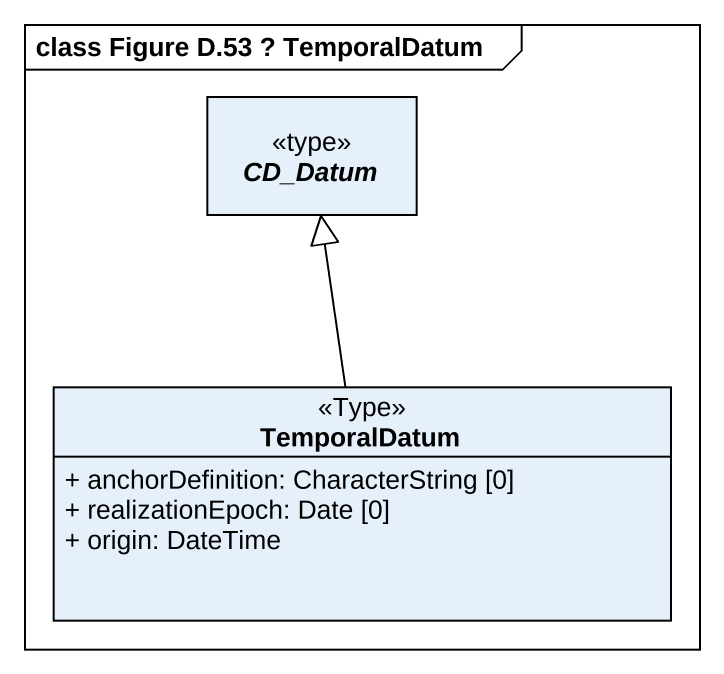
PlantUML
@startuml
mainframe class Figure D.53 ? TemporalDatum
hide circle
hide empty members
skinparam classAttributeIconSize 0
abstract class CD_Datum <<type>>
class TemporalDatum <<Type>> {
  + anchorDefinition: CharacterString [0]
  + realizationEpoch: Date [0]
  + origin: DateTime
}
TemporalDatum -up-|> CD_Datum
@enduml
